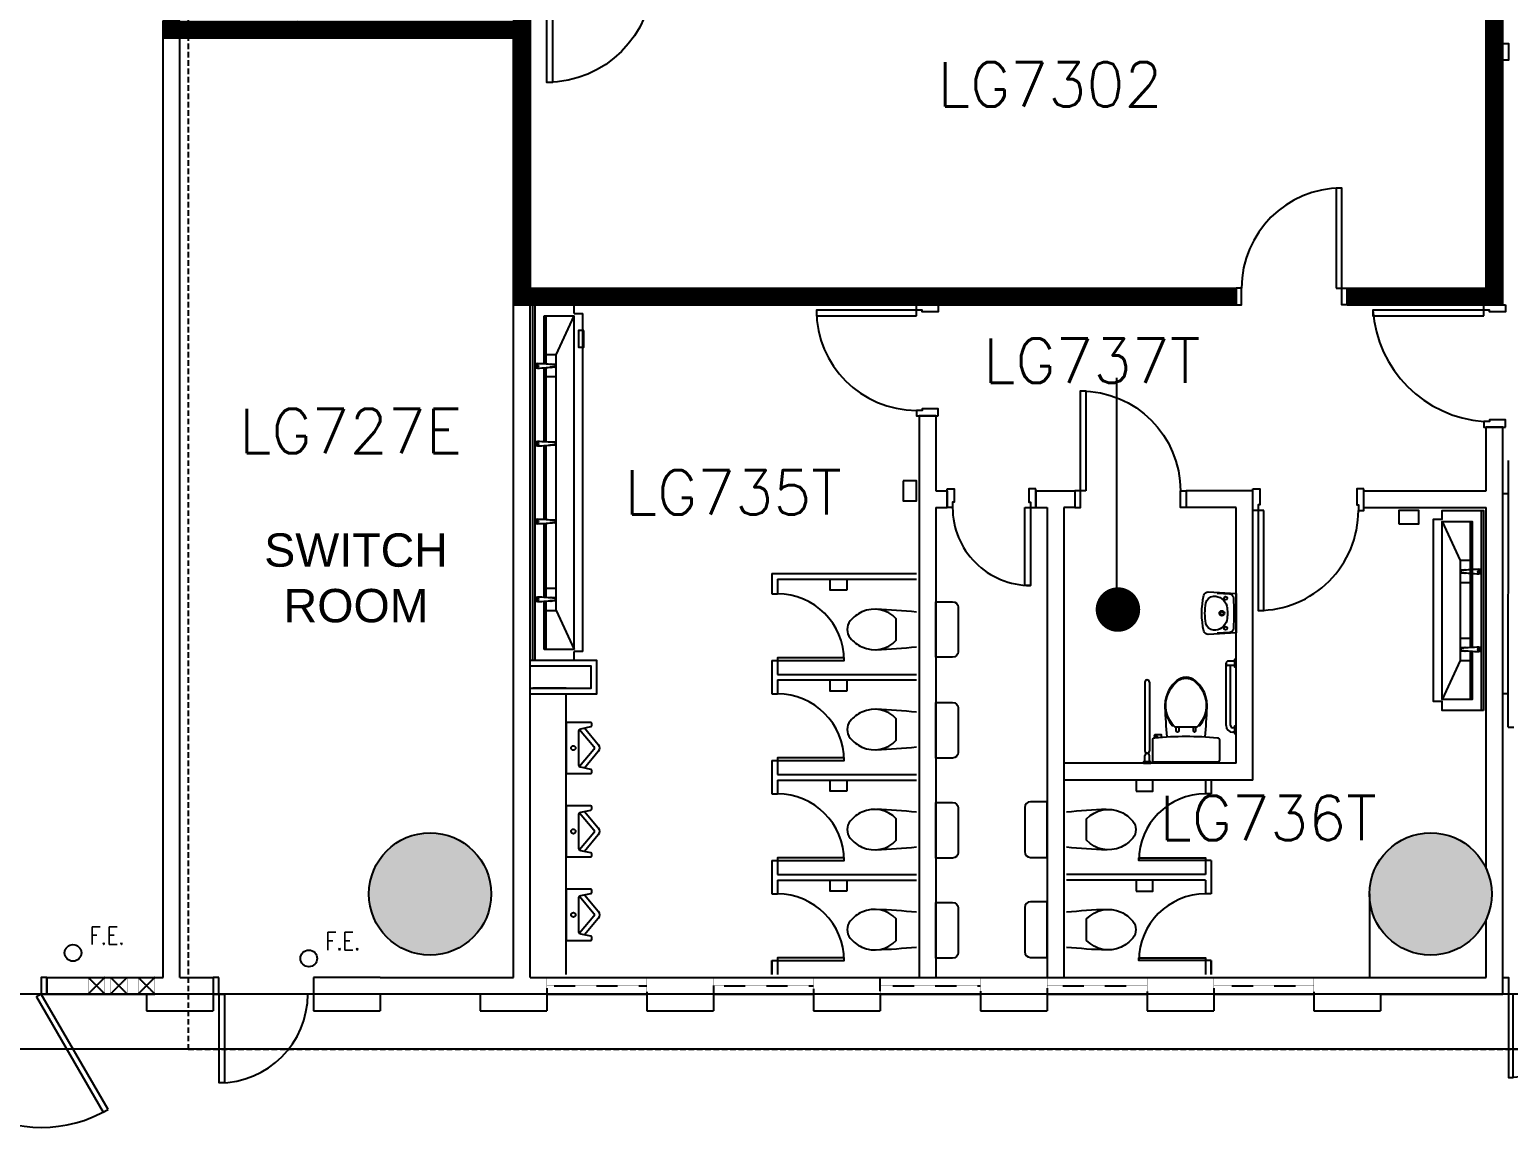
# Model space of a CAD drawing. Header units: millimetres. Extents: x -203861 to 22103, y -44552 to 100121.
# Drawn here: x -123603 to -110300, y 4700 to 14575 of the extents above; entities that cross this region are included whole.
import ezdxf

# ---------------------------------------------------------------- set-up
doc = ezdxf.new("R2010")
doc.units = ezdxf.units.MM
for name, pattern in [('s2097a$0$DASHED', [0.75, 0.5, -0.25]), ('s2097a$0$HIDDEN', [0.375, 0.25, -0.125]), ('s2097a$0$LG5plan$0$HIDDEN', [0.375, 0.25, -0.125])]:
    doc.linetypes.add(name, pattern=pattern)
for name, color, linetype in [('s2097a$0$Canteen', 6, 'Continuous'), ('s2097a$0$core2905$0$dr', 1, 'Continuous'), ('s2097a$0$dr', 1, 'Continuous'), ('s2097a$0$fitments', 1, 'Continuous'), ('s2097a$0$Hatch', 8, 'Continuous'), ('s2097a$0$LG5plan$0$buila', 14, 's2097a$0$LG5plan$0$HIDDEN'), ('s2097a$0$LP - Door', 1, 'Continuous'), ('s2097a$0$Partition', 1, 'Continuous'), ('s2097a$0$ROOM-NO', 4, 'Continuous'), ('s2097a$0$s2118a$0$20', 7, 'Continuous'), ('s2097a$0$Santiary', 1, 'Continuous'), ('s2097a$0$stair', 1, 'Continuous'), ('s2097a$0$Structure', 2, 'Continuous'), ('s2097a$0$Text-1', 1, 'Continuous'), ('s2097a$0$wal', 3, 'Continuous'), ('s2097a$0$walc', 1, 'Continuous')]:
    doc.layers.add(name, color=color, linetype=linetype)
doc.styles.add('s2097a$0$ROMANS', font='romans.shx', dxfattribs={"width": 0.8})
doc.styles.add('s2097a$0$STANDARD', font='SIMPLEX')
pattern_1 = [(45, (-1932086.314034665, -565739.1127431791), (-2.245064030267288, 2.245064030267288), [])]

# ---------------------------------------------------------------- blocks, each defined once
blk = doc.blocks.new('s2097a$0$SY-FE001')
blk.add_circle((0, 0), 0.75)
at = {"style": 's2097a$0$ROMANS', "width": 0.8}
blk.add_attdef('F.E.1', (1.5, 0.75), '', height=1.6, dxfattribs=at)
blk = doc.blocks.new('s2097a$0$core2905$0$d900')
at = {"layer": 's2097a$0$core2905$0$dr', "linetype": 'Continuous'}
for points in [[(-113716.8388767019, -86305.51010692862), (-113716.8388767019, -86355.51010692862), (-113866.8388767019, -86355.51010692862), (-113866.8388767019, -86305.51010692862)], [(-113866.8388767019, -86405.51010692862), (-113866.8388767019, -86355.51010692862), (-114766.8388767019, -86355.51010692862), (-114766.8388767019, -86405.51010692862)]]:
    blk.add_lwpolyline(points, close=True, dxfattribs=at)
blk.add_arc((-113866.8388767019, -86355.51010692862), 900, 180, 270, dxfattribs=at)
blk = doc.blocks.new('s2097a')
at = {"layer": 's2097a$0$Hatch'}
h = blk.add_hatch(dxfattribs=at)
h.set_pattern_fill('ANSI31', color=256, style=0)
h.set_pattern_definition(pattern_1)
h.paths.add_polyline_path([(-122249.8996804091, 16450.09988837734), (-122199.9000699739, 16450.09987591251), (-122199.9000701085, 16600.14151623459), (-122399.9001694918, 16600.14151623459), (-122399.8999939892, 14500.10117409504), (-119099.9011287871, 14500.10124564006), (-119099.9011287871, 16600.13871820548), (-121149.9009691267, 16600.13871820548), (-121149.9002779015, 16450.14208275043), (-119249.899166839, 16450.14095203867), (-119249.8990663826, 14650.10134373522), (-122249.9001155086, 14650.10206890174)])
h = blk.add_hatch(dxfattribs=at)
h.set_pattern_fill('ANSI31', color=256, style=0)
h.set_pattern_definition(pattern_1)
edge = h.paths.add_edge_path()
edge.add_line((-115199.9004060002, 16600.0887515327), (-115199.9004060005, 16450.08670476147))
edge.add_line((-115199.9004060005, 16450.08670476147), (-111149.9013475517, 16450.072243407))
edge.add_line((-111149.9013475517, 16450.072243407), (-111149.9014708144, 16329.24984527412))
edge.add_arc((-110999.8999999999, 15800.10000000019), 550, -24.619977328722484, 105.82677939002869, ccw=False)
edge.add_line((-110499.9000000002, 15570.97121525181), (-110499.9000000006, 12250.08568164646))
edge.add_line((-110499.9000000006, 12250.08568164646), (-111749.9002963612, 12250.08585454824))
edge.add_line((-111749.9002963612, 12250.08585454824), (-111749.900296361, 12100.08585454812))
edge.add_line((-111749.900296361, 12100.08585454812), (-110519.8832751254, 12100.08568564614))
edge.add_line((-110519.8832751254, 12100.08568564614), (-110519.8832751217, 12100.10679534914))
edge.add_line((-110519.8832751217, 12100.10679534914), (-110349.8861076897, 12100.10675375662))
edge.add_line((-110349.8861076897, 12100.10675375662), (-110349.8934833559, 14300.05677843895))
edge.add_line((-110349.8934833559, 14300.05677843895), (-110349.8948371997, 14300.05677843895))
edge.add_line((-110349.8948371997, 14300.05677843895), (-110349.8948371997, 14450.05677843895))
edge.add_line((-110349.8948371997, 14450.05677843895), (-110349.8939862538, 14450.05677844174))
edge.add_line((-110349.8939862538, 14450.05677844174), (-110349.901194517, 16600.07540434608))
edge.add_line((-110349.901194517, 16600.07540434608), (-115199.9004060002, 16600.0887515327))
h.paths.add_polyline_path([(-117949.9028691035, 15200.09984998903), (-117949.9028691035, 15050.10000000007), (-117699.9034503282, 15050.09999999995), (-117699.9013764688, 16450.09563152886), (-116199.9004060007, 16450.090275467), (-116199.9004060007, 16600.09150353037), (-117949.9028691033, 16600.09631953293), (-117949.9028691033, 16450.09661346777), (-117849.8863034861, 16450.09616708066), (-117849.88815514, 15200.10000000007)])
h = blk.add_hatch(dxfattribs=at)
h.set_pattern_fill('ANSI31', color=256, style=0)
h.set_pattern_definition(pattern_1)
h.paths.add_polyline_path([(-119099.9011287876, 14500.10124564006), (-119249.9000000002, 14500.10124238799), (-119249.8999048949, 12100.08678463623), (-115624.8854253269, 12100.08633130763), (-115624.8854253239, 12100.10714380872), (-115429.8854299323, 12100.10709609892), (-115429.8854299348, 12100.08630692177), (-112749.900296361, 12100.08597177451), (-112749.9002963614, 12250.08597177463), (-119099.9026002342, 12250.08679058063)])
at = {"layer": 's2097a$0$Hatch', "linetype": 'Continuous'}
blk.add_hatch(color=256, dxfattribs=at).paths.add_polyline_path([(-119449.8999999999, 6800.100000000071, 1), (-120549.8999999999, 6800.100000000071, 1)])
at = {"layer": 's2097a$0$Hatch'}
h = blk.add_hatch(color=256, dxfattribs=at)
edge = h.paths.add_edge_path()
edge.add_arc((-110999.8999999999, 6800.100000000071), 550, 0, 360)
at = {"color": 9}
blk.add_lwpolyline([(-115199.9004060005, 16600.13044320732), (-96749.28899682361, 16600.10125690242), (-96751.05683351496, 6400.087340825332), (-99599.89985217994, 6400.087855989674), (-99599.89985217994, 5900.087855989674), (-145299.9999989432, 5900.087790586847), (-145299.9999995227, 6305.102713528067), (-146300.000619824, 6305.102713528067), (-146300.000619824, 10745.09999958517), (-144944.8413508977, 10745.09999958517), (-144944.8413509037, 10945.09999968598), (-143449.891980953, 10945.10000000007), (-143449.891980953, 14950.10000000007), (-129124.9000000002, 14950.10000000007), (-128949.8713017367, 18800.09994172698), (-123799.899987475, 18800.09977012754), (-123799.899987475, 15950.09999999995), (-122399.9001694918, 15950.09999999995), (-122399.9001694918, 16600.14183260696), (-116199.9004060005, 16600.13202506837)], dxfattribs=at)
at = {"layer": 's2097a$0$Canteen', "color": 1}
blk.add_line((-113823.4610488359, 9329.77090422155), (-113823.4610488359, 11443.96373505423), dxfattribs=at)
at = {"layer": 's2097a$0$Canteen', "color": 1, "const_width": 200}
blk.add_lwpolyline([(-113912.2539487165, 9358.200470007934, 1), (-113712.2539487165, 9358.200470007934, 1)], format="xyb", close=True, dxfattribs=at)
at = {"layer": 's2097a$0$core2905$0$dr', "linetype": 'Continuous'}
for p, q in [((-121899.8999999999, 5900.101260023286), (-121899.8999999999, 5100.101260023286)), ((-121899.8999999999, 5900.101260023286), (-121849.8999999999, 5900.101260023286)), ((-121849.8999999999, 5900.101260023286), (-121849.8999999999, 5100.101260023286)), ((-121849.8999999999, 5100.101260023286), (-121899.8999999999, 5100.101260023286))]:
    blk.add_line(p, q, dxfattribs=at)
for points in [[(-113200.0280951725, 10275.0977674372), (-113250.0280951725, 10275.09775454258), (-113250.0281338561, 10425.09775454258), (-113200.0281338561, 10425.0977674372)], [(-123447.5907077282, 6050.100697143098), (-123497.5907077282, 6050.100697143098), (-123497.5907077282, 5900.100697143098), (-123447.5907077282, 5900.100697143098)], [(-121899.8999999999, 6050.101260023286), (-121949.8999999999, 6050.101260023286), (-121949.8999999999, 5900.101260023286), (-121899.8999999999, 5900.101260023286)], [(-110349.9001554309, 6050.115985225282), (-110299.9001554309, 6050.115985225282), (-110299.9001554309, 5900.115985225282), (-110349.9001554309, 5900.115985225282)], [(-122895.9121787883, 4861.838224206564), (-123497.590707866, 5900.09780044316), (-123540.8515235428, 5875.027861731571), (-122939.1729944651, 4836.768285494974)], [(-110258.2334887809, 5900.115985225282), (-110299.9001554309, 5900.115985225282), (-110299.9001554309, 5150.115985525168), (-110258.2334887809, 5150.115985525168)]]:
    blk.add_lwpolyline(points, close=True, dxfattribs=at)
for centre, radius, start, end in [((-123497.590707866, 5900.09780044316), 1200.000000000001, 179.9991311852633, 300.0925853919547), ((-121899.8999999999, 5900.101260023286), 800, 270, 0), ((-110299.9001554309, 5900.115985225282), 749.9999997, 270, 0)]:
    blk.add_arc(centre, radius, start, end, dxfattribs=at)
at = {"layer": 's2097a$0$dr', "linetype": 'Continuous'}
for points in [[(-110349.8948371997, 14450.05677843895), (-110299.8948371997, 14450.05677843895), (-110299.8948371997, 14300.05677843895), (-110349.8948371997, 14300.05677843895)], [(-115624.885449274, 12000.10713708911), (-115624.8854363796, 12050.10713708911), (-116524.8854363796, 12050.10736918925), (-116524.885449274, 12000.10736918925)], [(-110519.8832990721, 12000.10678862941), (-110519.8832861777, 12050.10678862941), (-111519.8832861777, 12050.10702072955), (-111519.8832990721, 12000.10702072955)], [(-114649.9004750492, 10275.11221394476), (-114599.9004750492, 10275.11222683916), (-114599.900294527, 9575.112226839155), (-114649.900294527, 9575.112213944762)], [(-112499.929062071, 10250.11205285227), (-112549.929062071, 10250.11206574666), (-112549.9292941711, 9350.112065746776), (-112499.9292941711, 9350.112052852266)]]:
    blk.add_lwpolyline(points, close=True, dxfattribs=at)
at = {"layer": 's2097a$0$dr'}
for points in [[(-115429.8854299323, 12100.10709609892), (-115429.8854299323, 12035.10709609892), (-115574.8854345412, 12035.10710488828), (-115574.8854345412, 12035.10710488828), (-115574.8854345412, 12035.10710488828), (-115574.8854345412, 12050.10710488828), (-115624.8854345412, 12050.10710488828), (-115624.8854253234, 12100.10714380883)], [(-110324.8832797303, 12100.10674763923), (-110324.8832797303, 12035.10674763923), (-110469.8832843392, 12035.10675642858), (-110469.8832843392, 12035.10675642858), (-110469.8832843392, 12035.10675642858), (-110469.8832843392, 12050.10675642858), (-110519.8832843392, 12050.10675642858), (-110519.8832751215, 12100.10679534914)], [(-115429.8854371365, 11100.10719151863), (-115429.8854371365, 11165.10719151863), (-115574.8854417454, 11165.10718272927), (-115574.8854417454, 11165.10718272927), (-115574.8854417454, 11165.10718272927), (-115574.8854417454, 11150.10718272927), (-115624.8854417454, 11150.10718272927), (-115624.8854325276, 11100.10714380872)], [(-110324.8832869346, 11000.10684305881), (-110324.8832869346, 11065.10684305881), (-110469.8832915435, 11065.10683426957), (-110469.8832915435, 11065.10683426957), (-110469.8832915435, 11065.10683426957), (-110469.8832915435, 11050.10683426957), (-110519.8832915435, 11050.10683426957), (-110519.8832823257, 11000.10679534902)], [(-115349.9004683297, 10445.11196821169), (-115284.9004683297, 10445.11196821169), (-115284.9005248288, 10325.11222729678), (-115284.9005248288, 10325.11222729678), (-115284.9005248288, 10325.11222729678), (-115299.9005248288, 10325.11222729678), (-115299.9005248288, 10275.11222729678), (-115349.9005637495, 10275.11223651455)], [(-114549.9004361287, 10445.11196775406), (-114614.9004361287, 10445.11196775406), (-114614.9004750492, 10325.11222683916), (-114614.9004750492, 10325.11222683916), (-114614.9004750492, 10325.11222683916), (-114599.9004750492, 10325.11222683916), (-114599.9004750492, 10275.11222683916), (-114549.9004361287, 10275.11223605692)], [(-112599.9290210807, 10445.11207219397), (-112534.9290210807, 10445.11207219397), (-112534.9290298701, 10300.11206758509), (-112534.9290298701, 10300.11206758509), (-112534.9290298701, 10300.11206758509), (-112549.9290298701, 10300.11206758509), (-112549.9290298701, 10250.11206758509), (-112599.9290687908, 10250.11207680286)], [(-111599.9291165003, 10445.11206498973), (-111664.9291165003, 10445.11206498973), (-111664.9291077112, 10300.11206038084), (-111664.9291077112, 10300.11206038084), (-111664.9291077112, 10300.11206038084), (-111649.9291077112, 10300.11206038084), (-111649.9291077112, 10250.11206038084), (-111599.9290687905, 10250.11206959861)]]:
    blk.add_lwpolyline(points, close=True, dxfattribs=at)
at = {"layer": 's2097a$0$dr', "color": 8}
for points in [[(-116874.8998726413, 8900.107743586275), (-116274.8998933402, 8900.107743589651), (-116274.8998933404, 8925.107743589651), (-116874.8998726416, 8925.107743586275)], [(-116874.8998679468, 8000.107743502922), (-116274.8998886454, 8000.107743506182), (-116274.8998886456, 8025.107743506182), (-116874.8998679468, 8025.107743502806)], [(-116874.9001174802, 7100.107743520384), (-116274.9001381791, 7100.10774352376), (-116274.9001381793, 7125.10774352376), (-116874.9001174804, 7125.107743520384)], [(-116874.9002948282, 6200.10774345135), (-116274.9003155271, 6200.10774345461), (-116274.9003155271, 6225.10774345461), (-116874.9002948282, 6225.10774345135)]]:
    blk.add_lwpolyline(points, close=True, dxfattribs=at)
at = {"layer": 's2097a$0$dr', "linetype": 'Continuous'}
for centre, radius, start, end in [((-115624.8854363796, 12050.10713708911), 899.9999999999999, 179.9999852257139, 269.9999852190438), ((-110442.4664412933, 12127.52359757279), 1080.194604696226, 184.1098605328108, 265.8901128717733), ((-114599.9004750494, 10275.1122326626), 699.9999999999999, 180.0000147742861, 270.0000147809562), ((-112549.929062071, 10250.11206574666), 899.9999999999999, 269.9999852190438, 359.9999852257139)]:
    blk.add_arc(centre, radius, start, end, dxfattribs=at)
at = {"layer": 's2097a$0$dr', "color": 8}
for centre in [(-116874.8998726413, 8900.107743586392), (-116874.8998679468, 8000.107743503038), (-116874.9001174802, 7100.107743520501), (-116874.9002948282, 6200.107743451466)]:
    blk.add_arc(centre, 600.0000000003504, 0.001299170015341504, 90.00129915000501, dxfattribs=at)
at = {"layer": 's2097a$0$fitments', "color": 8}
for points in [[(-116249.9000543638, 9531.35774018788), (-116399.9000543638, 9531.357740186948), (-116399.9000543642, 9631.357740186948), (-116249.9000543642, 9631.357740187763)], [(-116249.9000496366, 8625.107816645737), (-116399.9000496366, 8625.107816644806), (-116399.9000496371, 8725.107816644806), (-116249.9000496371, 8725.107816645621)], [(-116249.9000449418, 7725.107816562268), (-116399.9000449418, 7725.107816561453), (-116399.9000449425, 7825.107816561453), (-116249.9000449425, 7825.107816562268)], [(-116249.9002944755, 6825.107816579846), (-116399.9002944755, 6825.107816578915), (-116399.900294476, 6925.107816578915), (-116249.900294476, 6925.10781657973)]]:
    blk.add_lwpolyline(points, close=True, dxfattribs=at)
for points in [[(-116115.2983967522, 9021.627301445325, 0.3254536082108833), (-115806.0378249136, 9082.857136704006), (-115806.04219259, 9275.392374237395, 0.3254536082108832), (-116115.305542117, 9336.60817823487, 0.1119502741924208), (-116220.3761307814, 9255.592806858687, 0.3599401333538326), (-116220.372660988, 9102.637905669842, 0.1119502741924207)], [(-115299.9279718492, 8929.117454014231), (-115449.9279718492, 8929.117454014231), (-115449.9279718492, 9429.117454014231), (-115299.9279718492, 9429.117454014231, -0.414213562373095), (-115249.9279718492, 9379.117454014231), (-115249.9279718492, 8979.117454014231, -0.414213562373095)], [(-115299.9554793327, 8022.867530471973), (-115449.9554793327, 8022.867530471973), (-115449.9554793327, 8522.867530471973), (-115299.9554793327, 8522.867530471973, -0.414213562373095), (-115249.9554793327, 8472.867530471973), (-115249.9554793327, 8072.867530471973, -0.414213562373095)], [(-116115.2983967522, 8121.627301445325, 0.3254536082108833), (-115806.0378249136, 8182.857136704006), (-115806.04219259, 8375.392374237395, 0.3254536082108832), (-116115.305542117, 8436.60817823487, 0.1119502741924208), (-116220.3761307814, 8355.592806858687, 0.3599401333538326), (-116220.372660988, 8202.637905669842, 0.1119502741924207)], [(-115299.941663292, 7122.867514235761), (-115449.941663292, 7122.867514235761), (-115449.941663292, 7622.867514235761), (-115299.941663292, 7622.867514235761, -0.414213562373095), (-115249.941663292, 7572.867514235761), (-115249.941663292, 7172.867514235761, -0.414213562373095)], [(-114599.8999343296, 7129.117840134983), (-114449.8999343296, 7129.117840134983), (-114449.8999343296, 7629.117840134983), (-114599.8999343296, 7629.117840134983, 0.414213562373095), (-114649.8999343296, 7579.117840134983), (-114649.8999343296, 7179.117840134983, 0.414213562373095)], [(-116115.2983967522, 7221.627301445325, 0.3254536082108833), (-115806.0378249136, 7282.857136704006), (-115806.04219259, 7475.392374237395, 0.3254536082108832), (-116115.305542117, 7536.60817823487, 0.1119502741924208), (-116220.3761307814, 7455.592806858687, 0.3599401333538326), (-116220.372660988, 7302.637905669842, 0.1119502741924207)], [(-116115.2983967522, 6321.627301445325, 0.3254536082108833), (-115806.0378249136, 6382.857136704006), (-115806.04219259, 6575.392374237395, 0.3254536082108832), (-116115.305542117, 6636.60817823487, 0.1119502741924208), (-116220.3761307814, 6555.592806858687, 0.3599401333538326), (-116220.372660988, 6402.637905669842, 0.1119502741924207)], [(-115299.9274439984, 6222.867514235761), (-115449.9274439984, 6222.867514235761), (-115449.9274439984, 6722.867514235761), (-115299.9274439984, 6722.867514235761, -0.414213562373095), (-115249.9274439984, 6672.867514235761), (-115249.9274439984, 6272.867514235761, -0.414213562373095)], [(-114599.8857048643, 6229.117840135099), (-114449.8857048643, 6229.117840135099), (-114449.8857048643, 6729.117840135099), (-114599.8857048643, 6729.117840135099, 0.414213562373095), (-114649.8857048643, 6679.117840135099), (-114649.8857048643, 6279.117840135099, 0.414213562373095)]]:
    blk.add_lwpolyline(points, format="xyb", close=True, dxfattribs=at)
for centre, start, end in [((-116313.3626367776, 2174.804649459293), 84.5082776947754, 87.38310609160006), ((-116313.6804233017, 16183.42183696989), 272.6194934279058, 275.4943218170152), ((-116313.3626367776, 1274.804649459293), 84.5082776947754, 87.38310609160006), ((-116313.6804233017, 15283.42183696989), 272.6194934279058, 275.4943218170152), ((-116313.3626367776, 374.8046494592927), 84.5082776947754, 87.38310609160006), ((-116313.6804233017, 14383.42183696989), 272.6194934279058, 275.4943218170152), ((-116313.3626367776, -525.1953505407073), 84.5082776947754, 87.38310609160006), ((-116313.6804233017, 13483.42183696989), 272.6194934279058, 275.4943218170152)]:
    blk.add_arc(centre, 7193.528568453425, start, end, dxfattribs=at)
at = {"layer": 's2097a$0$LG5plan$0$buila', "color": 8, "ltscale": 200}
blk.add_lwpolyline([(-102899.8999999999, 36050.10000000007), (-132749.8999999999, 36050.10000000007), (-132749.8999999999, 14900.10000000007), (-122174.8999999999, 14900.10000000007), (-122174.8999960539, 5405.10278093347), (-99044.38850388677, 5405.10278093347)], dxfattribs=at)
at = {"layer": 's2097a$0$LP - Door'}
for points in [[(-118949.9008691034, 15050.10000000007), (-118899.9009691035, 15050.10000000007), (-118899.9009691035, 14100.10189999987), (-118949.9008691034, 14100.10189999987)], [(-111849.9002963612, 12250.08585454812), (-111799.9002963612, 12250.08585454812), (-111799.9002963612, 13150.08585454812), (-111849.9002963612, 13150.08585454812)], [(-112749.9002963612, 12100.08585454812), (-112699.9002963612, 12100.08585454812), (-112699.9002963612, 12250.08585454812), (-112749.9002963612, 12250.08585454812)], [(-111749.9002963612, 12100.08585454812), (-111799.9002963612, 12100.08585454812), (-111799.9002963612, 12250.08585454812), (-111749.9002963612, 12250.08585454812)]]:
    blk.add_lwpolyline(points, close=True, dxfattribs=at)
blk.add_arc((-111799.9002963612, 12250.08585454812), 900, 90, 180, dxfattribs=at)
at = {"layer": 's2097a$0$LP - Door', "extrusion": (0, 0, -1)}
blk.add_ellipse((-118949.9008691034, 15050.10000000007), major_axis=(-671.7515128351948, -671.7515128351945), ratio=0.999999999999849, start_param=3.926990816987317, end_param=5.497787143782062, dxfattribs=at)
at = {"layer": 's2097a$0$Partition', "color": 8}
for p, q in [((-116924.9415774662, 9681.357740851563), (-116924.941698307, 9500.107740849584)), ((-116924.9141814788, 9681.3577408497), (-115624.9140337377, 9681.35765356999)), ((-116874.9415812427, 9625.107817651682), (-116874.941698307, 9500.107741110354)), ((-116874.9141812178, 9631.35774111047), (-115624.9140365925, 9631.35765356999)), ((-116874.9140098686, 9631.35774111047), (-116874.9140091841, 9500.10774111047)), ((-116924.941698307, 9500.107740849584), (-116874.941698307, 9500.107741110354)), ((-116924.9140091841, 9500.1077408497), (-116874.9140091841, 9500.10774111047)), ((-116924.9281363408, 8900.10774100232), (-116924.9416936124, 8600.107740766114)), ((-116924.9281363408, 8900.10774100232), (-116874.9281363408, 8900.107741263208)), ((-116874.9281363408, 8900.107741263208), (-116874.9279689288, 8775.107817568329)), ((-116874.9415765482, 8725.107817568212), (-116874.9416936124, 8600.107741027)), ((-116874.9415765482, 8725.107817568329), (-115624.941544076, 8725.107730027848)), ((-116874.9279689288, 8775.107817568329), (-115624.941544337, 8775.107730027848)), ((-116924.9416936122, 8600.107740766114), (-116874.9416936122, 8600.107741027)), ((-116924.9281316463, 8000.107740918967), (-116924.9279642343, 7875.107817241667)), ((-116924.928131646, 8000.107740918967), (-116874.928131646, 8000.107741179738)), ((-116874.9281316463, 8000.107741179738), (-116874.9279642343, 7875.107817484859)), ((-116924.9279642343, 7875.107817241667), (-116924.912992856, 7700.107740783809)), ((-116874.9288124589, 7875.107816980781), (-115624.9277276441, 7875.10771379152)), ((-116874.9283773981, 7825.107816980781), (-115624.9277280353, 7825.10771379152)), ((-116874.9283773981, 7825.107816980781), (-116874.912992856, 7700.107740523039)), ((-116924.912992856, 7700.107740783809), (-116874.912992856, 7700.107740523039)), ((-116924.8999324208, 7100.10774093643), (-116924.8999333338, 6925.107817241667)), ((-116924.8999324208, 7100.10774093643), (-116874.8999324208, 7100.107740675659)), ((-116874.8999324208, 7100.107740675659), (-116874.899933073, 6975.107816980781)), ((-116924.9135412139, 6925.107817241667), (-116924.913541866, 6800.107740699292)), ((-116874.9135412139, 6925.107816980897), (-116874.913541866, 6800.107740438521)), ((-116874.9135412139, 6925.107816980897), (-115624.9135087419, 6925.107713791636)), ((-116874.899933073, 6975.107816980781), (-115624.9135084809, 6975.107713791636)), ((-116924.9135418658, 6800.107740699292), (-116874.9135418658, 6800.107740438521)), ((-116924.9001097689, 6200.107740867395), (-116874.9001097689, 6200.107741128166)), ((-116924.9001097689, 6200.107740867395), (-116924.8999377675, 6075.107816636657)), ((-116924.8997664184, 6075.107736089012), (-116924.8999384195, 6200.107740867395)), ((-116924.8993034221, 6200.107740867395), (-116924.8999377675, 6075.107817175776)), ((-116924.8993034221, 6200.107740867395), (-116874.8993034221, 6200.107740606625)), ((-116874.9001097689, 6200.107741128166), (-116874.8999377675, 6075.107816897427)), ((-116874.8993034221, 6200.107740606625), (-116874.8999377675, 6075.107816897427))]:
    blk.add_line(p, q, dxfattribs=at)
at = {"layer": 's2097a$0$s2118a$0$20', "color": 8, "linetype": 's2097a$0$HIDDEN', "ltscale": 5}
blk.add_line((-99047.52221123037, 5405.102783555958), (-141106.4748533992, 5405.102783555958), dxfattribs=at)
at = {"layer": 's2097a$0$Santiary', "color": 8}
for p, q in [((-119074.9000615915, 10448.71652730878), (-119074.9000615915, 12100.10109668397)), ((-119054.9000615915, 10150.10109668397), (-119054.9000615915, 12100.10109668397)), ((-118974.9000615915, 12000.10109668397), (-118704.9000615915, 12000.10109668397)), ((-118974.9000615915, 11567.13345080216), (-118974.9000615915, 12000.10109668397)), ((-118954.9000615915, 11565.75819860362), (-118954.9000615915, 12000.10109668386)), ((-118865.4066360672, 11650.10109668397), (-118704.9000615915, 12000.10109668397)), ((-118704.9000615915, 12020.10109668397), (-118704.9000615915, 12100.10109668397)), ((-118704.9000615915, 12020.10109668397), (-118624.9000615915, 12020.10109668397)), ((-118704.9000615915, 9000.101096683975), (-118704.9000615915, 12000.10109668397)), ((-118624.9000615915, 10448.71652730878), (-118624.9000615915, 12020.10109668397)), ((-118865.4066360672, 11650.10109668397), (-118954.9000615915, 11650.10109668397)), ((-118865.4066360672, 11450.10109668397), (-118865.4066360672, 11650.10109668397)), ((-118974.9000615915, 10867.13345080216), (-118974.9000615915, 11533.06874256579)), ((-118954.9000615915, 10865.75819860362), (-118954.9000615915, 11534.44399476433)), ((-118865.4066360672, 11450.10109668397), (-118954.9000615915, 11450.10109668397)), ((-118879.0291735772, 11563.08618224585), (-118922.1305798143, 11563.08618224585)), ((-118879.0291735772, 11537.1160111221), (-118922.1305798143, 11537.1160111221)), ((-118865.4066360672, 9550.101096683975), (-118865.4066360672, 11450.10109668397)), ((-118974.9000615915, 10167.13345080216), (-118974.9000615915, 10833.06874256579)), ((-118954.9000615915, 10165.7581986035), (-118954.9000615915, 10834.44399476433)), ((-118879.0291735772, 10863.08618224585), (-118922.1305798143, 10863.08618224585)), ((-118879.0291735772, 10837.1160111221), (-118922.1305798143, 10837.1160111221)), ((-119074.9000615915, 8900.101096683975), (-119074.9000615915, 10448.71652730878)), ((-119054.9000615915, 8900.101096683975), (-119054.9000615915, 10448.71652730878)), ((-118974.9000615915, 10167.13345080216), (-118974.9000615915, 10448.71652730878)), ((-118954.9000615915, 10165.75819860362), (-118954.9000615915, 10448.71652730878)), ((-118624.9000615915, 8980.101096683975), (-118624.9000615915, 10448.71652730878)), ((-118974.9000615915, 9467.133450802161), (-118974.9000615915, 10133.06874256579)), ((-118954.9000615915, 9465.758198603617), (-118954.9000615915, 10134.44399476433)), ((-118879.0291735772, 10163.08618224585), (-118922.1305798143, 10163.08618224585)), ((-118879.0291735772, 10137.1160111221), (-118922.1305798143, 10137.1160111221)), ((-118954.9000615915, 9550.101096683975), (-118865.4066360672, 9550.101096683975)), ((-118879.0291735772, 9463.086182245846), (-118922.1305798143, 9463.086182245846)), ((-118865.4066360672, 9350.101096683975), (-118865.4066360672, 9550.101096683975)), ((-118974.9000615915, 9000.101096683975), (-118974.9000615915, 9433.068742565789)), ((-118954.9000615915, 9000.101096683975), (-118954.9000615915, 9434.443994764333)), ((-118954.9000615915, 9350.101096683975), (-118865.4066360672, 9350.101096683975)), ((-118879.0291735772, 9437.116011122103), (-118922.1305798143, 9437.116011122103)), ((-118865.4066360672, 9350.101096683975), (-118704.9000615915, 9000.101096683975)), ((-118704.9000615915, 9000.101096683975), (-118974.9000615915, 9000.101096683975)), ((-118704.9000615915, 8900.101096683975), (-118704.9000615915, 8980.101096683975)), ((-118624.9000615915, 8980.101096683975), (-118704.9000615915, 8980.101096683975)), ((-112839.9285440173, 8315.112072046708), (-112839.9285440187, 8875.112072046708)), ((-112749.9285440187, 8895.11207204694), (-112819.9285440187, 8895.112072046824)), ((-112749.9285440187, 8855.11207204694), (-112819.9285440187, 8855.112072046824)), ((-112799.9285440173, 8315.112072046824), (-112799.9285440187, 8855.112072046824)), ((-118774.9000700484, 8650.106894261531), (-119074.9000700484, 8650.106886179048)), ((-113569.9285440182, 8705.112072044845), (-113569.9285440166, 8085.112072044845)), ((-113529.9285440182, 8705.112072044962), (-113529.9285440166, 8085.112072044962)), ((-118774.9000006735, 6075.107732477576), (-118774.9000687013, 8600.10110571012)), ((-112749.9285440173, 8295.11207204694), (-112779.9285440173, 8295.11207204694)), ((-112749.928544017, 8255.11207204694), (-112779.928544017, 8255.11207204694)), ((-113569.9285440163, 7975.112072044845), (-113569.9285440166, 8045.112072044845)), ((-113529.9285440163, 7975.112072044962), (-113529.9285440166, 8045.112072044962)), ((-113024.8999523269, 7825.10459535753), (-113024.8868881101, 7700.104518899789)), ((-112974.8965148116, 7825.104586046284), (-112974.8868881101, 7700.104519160559)), ((-112974.8868881101, 7700.104519160559), (-113024.8868881101, 7700.104518899789)), ((-113024.899948545, 7100.104519052293), (-113024.8999478931, 6975.10459535753)), ((-112974.8999485453, 7100.104519313179), (-113024.8999485453, 7100.104519052293)), ((-112974.899948545, 7100.104519313179), (-112974.8999476324, 6925.104595618301)), ((-113024.8999478931, 6975.10459535753), (-114274.8724356841, 6975.104586229056)), ((-113024.8863397523, 6925.104595357647), (-114274.8724354233, 6925.104586229056)), ((-113024.8863397523, 6925.104595357647), (-113024.8863391001, 6800.104518815271)), ((-112974.8863397523, 6925.104595618417), (-112974.8863391001, 6800.104519076041)), ((-112974.8863391001, 6800.104519076041), (-113024.8863391001, 6800.104518815271)), ((-113024.9005775438, 6200.104518983258), (-113024.8999431986, 6075.104595274061)), ((-112974.900577544, 6200.104519244145), (-113024.900577544, 6200.104518983258)), ((-113024.8997711972, 6200.104519504916), (-113024.8999431986, 6075.104595274061)), ((-112974.8997711972, 6200.104519244145), (-113024.8997711972, 6200.104519504916)), ((-112974.9005775438, 6200.104519244145), (-112974.8999431986, 6075.104595552526)), ((-112974.9001145477, 6075.104514465762), (-112974.8999425464, 6200.104519244145)), ((-112974.8997711972, 6200.104519244145), (-112974.8999431986, 6075.10459501329))]:
    blk.add_line(p, q, dxfattribs=at)
at = {"layer": 's2097a$0$Santiary', "color": 8, "linetype": 'Continuous'}
blk.add_lwpolyline([(-118615.9352754583, 11867.63282326828), (-118665.9352754583, 11867.63282326828), (-118665.9352754583, 11717.63282326828), (-118615.9352754583, 11717.63282326828)], close=True, dxfattribs=at)
at = {"layer": 's2097a$0$Santiary', "color": 8}
for points in [[(-115744.8998902487, 10515.10713709318), (-115744.8998902496, 10335.10713709318), (-115624.8998902496, 10335.10713709248), (-115624.8998902487, 10515.10713709248)], [(-111286.5611900252, 10130.11164989716), (-111106.5611900252, 10130.11164989611), (-111106.5611900247, 10250.11164989611), (-111286.5611900247, 10250.11164989716)], [(-112749.9285440187, 8908.244949833352), (-112764.6438307208, 8908.244949833352), (-112764.6438307206, 8841.97919426053), (-112749.9285440187, 8841.97919426053)], [(-112749.9285440173, 8308.244949833352), (-112764.6438307192, 8308.244949833352), (-112764.643830719, 8241.97919426053), (-112749.928544017, 8241.97919426053)], [(-113516.7956662299, 7975.112072045078), (-113516.7956662299, 7989.827358746996), (-113583.0614218027, 7989.827358746879), (-113583.0614218027, 7975.112072044845)], [(-113649.9001937367, 7725.104592079857), (-113499.9001937369, 7725.104592079042), (-113499.9001937362, 7825.104592079042), (-113649.9001937362, 7825.104592079857)], [(-113024.9001211983, 7100.104519037974), (-113624.9001004996, 7100.10451904135), (-113624.9001004994, 7125.10451904135), (-113024.9001211983, 7125.104519037974)], [(-113649.8999442032, 6825.104592097436), (-113499.8999442032, 6825.104592096621), (-113499.8999442028, 6925.104592096621), (-113649.8999442028, 6925.104592097319)], [(-113024.8999438505, 6200.104518968939), (-113624.8999231516, 6200.104518972199), (-113624.8999231516, 6225.104518972199), (-113024.8999438505, 6225.104518968939)]]:
    blk.add_lwpolyline(points, close=True, dxfattribs=at)
for points in [[(-110524.8007602717, 8450.111448241725), (-110894.8007602717, 8450.111448241725), (-110894.8007602717, 8530.111448241725), (-110974.8007602717, 8530.111448241842), (-110974.8007602717, 10170.11145647811), (-110894.8007602717, 10170.11145647811), (-110894.8007602717, 10250.11145647811), (-110524.8007602717, 10250.11145647811), (-110524.8007602715, 8450.111448241725)], [(-110544.8007602717, 10250.11145647811), (-110544.8007602717, 8450.111448241725)], [(-110894.8007602717, 10150.11145647811), (-110624.8007602717, 10150.11145647811), (-110624.8007602717, 9717.143802359911), (-110624.8007602717, 9683.079094123656), (-110624.8007602717, 9017.143802359911)], [(-110624.8007602717, 8983.079094123656), (-110624.8007602717, 8550.111448241725), (-110894.8007602717, 8550.111448241725), (-110894.8007602717, 10150.11145647811), (-110734.2941857961, 9800.11145647811), (-110734.2941857961, 9600.11145647811), (-110734.2941857961, 9100.111448241725), (-110734.2941857961, 8900.111448241725), (-110894.8007602717, 8550.111448241725)], [(-110644.8007602717, 10150.11145647811), (-110644.8007602717, 9715.768550161367), (-110644.8007602717, 9684.454346322083), (-110644.8007602717, 9015.768550161367)], [(-110644.8007602717, 9800.11145647811), (-110734.2941857961, 9800.11145647811)], [(-110644.8007602717, 9600.11145647811), (-110734.2941857961, 9600.11145647811)], [(-110734.2941857961, 9100.111448241725), (-110644.8007602717, 9100.111448241725)], [(-110644.8007602717, 8984.454346322083), (-110644.8007602717, 8550.111448241725)], [(-110734.2941857961, 8900.111448241725), (-110644.8007602717, 8900.111448241725)]]:
    blk.add_lwpolyline(points, dxfattribs=at)
for points in [[(-110677.570242049, 9713.096542039864), (-110720.6716482851, 9713.096542039864, 1.049091085775922), (-110720.6716482861, 9687.126370916238), (-110677.570242049, 9687.126370916238)], [(-110564.8007603889, 9720.111456473918, 0.01892404623108088), (-110721.989098229, 9708.641167495727, 0.8574035218914876), (-110721.9890985484, 9691.581745495881, 0.01892404623108088), (-110564.8007603889, 9680.111456482067)], [(-110679.9130300561, 9712.88555169115, 0.3286615790839676), (-110698.8956040198, 9713.096542040563)], [(-110565.5740120455, 9680.126410025965, 1.03943975429485), (-110565.5740120455, 9720.096502930253)], [(-110698.8956040198, 9687.126370915656, 0.3286615790839675), (-110679.9130300561, 9687.337361265068)], [(-112918.4201503603, 9505.735880681525), (-112808.9353729135, 9498.934812597443, -0.3806804471471378), (-112773.5363777846, 9463.801268450079, -0.03084915172736338), (-112773.5363777846, 9186.422875643802, -0.3806804471471378), (-112808.9353729135, 9151.289331496439), (-112918.4201503603, 9144.488263412357)], [(-110677.570242049, 9013.096533803597), (-110720.6716482851, 9013.09653380348, 1.049091085775922), (-110720.6716482861, 8987.126362679854), (-110677.570242049, 8987.126362679854)], [(-110564.8007603889, 9020.11144823765, 0.01892404623108088), (-110721.989098229, 9008.641159259343, 0.8574035218914876), (-110721.9890985484, 8991.58173725973, 0.01892404623108088), (-110564.8007603889, 8980.111448245916)], [(-110679.9130300561, 9012.885543454766, 0.3286615790839676), (-110698.8956040198, 9013.096533804179)], [(-110698.8956040198, 8987.126362679272, 0.3286615790839675), (-110679.9130300561, 8987.337353028684)], [(-110565.5740120455, 8980.126401789581, 1.03943975429485), (-110565.5740120455, 9020.09649469387)], [(-113087.1166908599, 8315.923855251262), (-113076.2883128158, 8315.923855251262, 0.2941713877351498), (-113035.0751406874, 8611.900766019338, 0.1119502741924207), (-113118.2794631557, 8719.815315158667, 0.3599401333538326), (-113281.577624877, 8719.815315158667, 0.1119502741924206), (-113364.7819473453, 8611.900766019338, 0.2941713877351496), (-113323.5687752168, 8315.923855251262), (-113312.7403971728, 8315.923855251262)], [(-118644.9803996955, 7939.070301230509, -0.3552447989038091), (-118660.900480364, 7958.649735907187), (-118660.9004787868, 8266.561013687962, -0.3552447989038091), (-118644.9803979176, 8286.140448201659), (-118553.8700145397, 8305.136679621275, 0.3555294418702261), (-118545.9000766811, 8314.928454062065), (-118545.9000765905, 8332.607312524437, 0.414213562373095), (-118555.9000765393, 8342.60731257566), (-118774.9000765393, 8342.607313697437), (-118774.9000788955, 7882.607313697437), (-118555.9000788955, 7882.607312575659, 0.4142135623730948), (-118545.9000788443, 7892.607312524437), (-118545.9000787537, 7910.286170986925, 0.3555294418702261), (-118553.870016512, 7920.077945509322), (-118644.9817927084, 7939.06361619474)], [(-118656.5101973573, 8279.064480550565), (-118527.2390348129, 8125.486674323889, -0.3648436240532393), (-118527.2390349449, 8099.72795053383), (-118656.5117900486, 7946.148255495216)], [(-118611.4906431534, 8293.122957857537), (-118486.6474602258, 8144.805716958574, -0.3648436240532502), (-118486.6474605554, 8080.408907483194), (-118611.4955598018, 7932.085828942691)], [(-113263.5725831185, 8299.227652098147), (-113263.5725831185, 8269.139845660633, -0.9999999999999979), (-113288.2845049142, 8269.139845660633), (-113288.2845049142, 8299.227652098147)], [(-113136.2845049142, 8299.227652098147), (-113136.2845049142, 8269.139845660633, 0.9999999999999979), (-113111.5725831185, 8269.139845660633), (-113111.5725831185, 8299.227652098147)], [(-113499.9285440163, 8005.112074882702), (-113499.9285440163, 8185.898670512463, -0.3889026617575781), (-113481.6700022912, 8205.822709336855, -0.04361929119040276), (-112918.1870857414, 8205.822709336855, -0.3889026617575781), (-112899.9285440163, 8185.898670512463), (-112899.9285440163, 8005.112072045777, -0.414213562373095), (-112919.9285440163, 7985.112072045777), (-113479.9285440163, 7985.112072045777, -0.4142135623730949), (-113499.9285440163, 8005.112072045777, -0.4142135623730949)], [(-113421.3560772904, 8210.526734393185), (-113421.3560772904, 8230.117856365956), (-113479.1990662147, 8230.117856365956, 0.9999999999999999), (-113479.1990662147, 8215.560988356221), (-113459.8005408431, 8215.560988356221), (-113459.8005408431, 8207.659496156826)], [(-118644.980403695, 7189.070301230509, -0.3552447989038091), (-118660.9004843636, 7208.649735907187), (-118660.9004827864, 7516.561013687962, -0.3552447989038091), (-118644.9804019171, 7536.140448201659), (-118553.8700185393, 7555.136679621275, 0.3555294418702261), (-118545.9000806806, 7564.928454062065), (-118545.9000805901, 7582.607312524437, 0.414213562373095), (-118555.9000805388, 7592.607312575659), (-118774.9000805388, 7592.607313697437), (-118774.9000828951, 7132.607313697437), (-118555.9000828951, 7132.607312575659, 0.4142135623730948), (-118545.9000828439, 7142.607312524437), (-118545.9000827533, 7160.286170986925, 0.3555294418702261), (-118553.8700205116, 7170.077945509322), (-118644.981796708, 7189.06361619474)], [(-118656.5102013569, 7529.064480550565), (-118527.2390388125, 7375.486674323889, -0.3648436240532393), (-118527.2390389445, 7349.72795053383), (-118656.5117940481, 7196.148255495216)], [(-118611.490647153, 7543.122957857537), (-118486.6474642253, 7394.805716958574, -0.3648436240532502), (-118486.647464555, 7330.408907483194), (-118611.4955638014, 7182.085828942691)], [(-118644.9804076944, 6439.070301230509, -0.3552447989038091), (-118660.9004883629, 6458.649735907187), (-118660.9004867857, 6766.561013687962, -0.3552447989038091), (-118644.9804059165, 6786.140448201659), (-118553.8700225386, 6805.136679621275, 0.3555294418702261), (-118545.90008468, 6814.928454062065), (-118545.9000845894, 6832.607312524437, 0.414213562373095), (-118555.9000845382, 6842.607312575659), (-118774.9000845382, 6842.607313697437), (-118774.9000868944, 6382.607313697437), (-118555.9000868944, 6382.607312575659, 0.4142135623730948), (-118545.9000868432, 6392.607312524437), (-118545.9000867526, 6410.286170986925, 0.3555294418702261), (-118553.8700245109, 6420.077945509322), (-118644.9818007073, 6439.06361619474)], [(-118611.4906511523, 6793.122957857537), (-118486.6474682246, 6644.805716958574, -0.3648436240532502), (-118486.6474685543, 6580.408907483194), (-118611.4955678007, 6432.085828942691)], [(-118656.5102053562, 6779.064480550565), (-118527.2390428118, 6625.486674323889, -0.3648436240532393), (-118527.2390429438, 6599.72795053383), (-118656.5117980475, 6446.148255495216)]]:
    blk.add_lwpolyline(points, format="xyb", dxfattribs=at)
for points in [[(-112749.9285440198, 9501.36207204694), (-112749.9285440198, 9148.86207204694), (-113000.929955944, 9133.969097386092, -0.3686080177735211), (-113039.768058823, 9163.313323418472, -0.1091509381033744), (-113039.768058823, 9486.91082067541, -0.3686080177735208), (-113000.929955944, 9516.255046707789)], [(-112953.5112153364, 9477.361938247668, -0.3771623871464523), (-112833.7544236714, 9389.406041526796, -0.1084161410527087), (-112833.7544236714, 9260.818102567086, -0.3771623871464526), (-112953.5112153364, 9172.862205846213, -0.3352351854877192), (-113020.5937843199, 9233.474942814886, -0.09483203326220714), (-113020.5937843199, 9416.749201278995, -0.3352351854877192)], [(-113042.4381055811, 8608.489612860467, -0.3254536082108833), (-113103.6609252249, 8299.227652098147), (-113296.1961628078, 8299.227652098147, -0.3254536082108832), (-113357.4189824516, 8608.489612860467, -0.1119502741924208), (-113276.4059946304, 8713.562039337681, -0.3599401333538326), (-113123.4510934022, 8713.562039337681, -0.1119502741924207)], [(-113784.5295180038, 7221.624062281662, -0.3254536082108833), (-114093.7900898424, 7282.853897540343), (-114093.7857221661, 7475.389135073732, -0.3254536082108832), (-113784.5223726393, 7536.60493907109, -0.1119502741924208), (-113679.4517839747, 7455.589567695024, -0.3599401333538326), (-113679.455253768, 7302.634666506063, -0.1119502741924207)], [(-113784.5152885385, 6321.624062281662, -0.3254536082108833), (-114093.7758603771, 6382.853897540459), (-114093.7714927008, 6575.389135073732, -0.3254536082108832), (-113784.5081431738, 6636.604939071207, -0.1119502741924208), (-113679.4375545094, 6555.58956769514, -0.3599401333538326), (-113679.4410243028, 6402.634666506179, -0.1119502741924207)]]:
    blk.add_lwpolyline(points, format="xyb", close=True, dxfattribs=at)
for centre, radius in [((-119034.9000615915, 11550.10109668397), 10), ((-119034.9000615915, 10850.10109668397), 10), ((-119034.9000615915, 10150.10109668397), 10), ((-110564.8007602717, 9700.11145647811), 10), ((-119034.9000615915, 9450.101096683975), 10), ((-112843.6785440198, 9460.11207204694), 15), ((-112877.4285440198, 9325.11207204694), 22.5), ((-112877.4285440198, 9325.11207204694), 15), ((-112843.6785440198, 9190.11207204694), 15), ((-110564.8007602717, 9000.111448241725), 10), ((-118710.9000777174, 8112.607313369612), 20.5), ((-118710.900081717, 7362.607313369612), 20.5), ((-118710.9000857163, 6612.607313369612), 20.5)]:
    blk.add_circle(centre, radius, dxfattribs=at)
for centre, radius, start, end in [((-119034.9000615915, 11550.10109668397), 20, 87.78424459210335, 272.2157554078966), ((-119107.7822354995, 9488.54078207093), 2082.835844382769, 83.65815391093432, 87.99470821352924), ((-119107.7822354995, 13611.66141129702), 2082.835844382769, 272.0052917864708, 276.3418460890657), ((-118910.1533488296, 11550.10109668397), 16, 54.24939842972654, 127.0242285061197), ((-118910.1533488296, 11550.10109668397), 16, 232.9757714938804, 305.7506015702735), ((-118878.4066360672, 11550.10109668397), 13, 267.2551985590039, 92.74480144099611), ((-118879.0291735772, 11550.10109668397), 8.630854210104351, 278.7801937627038, 81.21980623729624), ((-119034.9000615915, 10850.10109668397), 20, 87.78424459210335, 272.2157554078966), ((-119107.7822354995, 8788.54078207093), 2082.835844382769, 83.65815391093432, 87.99470821352924), ((-119107.7822354995, 12911.66141129702), 2082.835844382769, 272.0052917864708, 276.3418460890657), ((-118878.4066360672, 10850.10109668397), 13, 267.2551985590039, 92.74480144099611), ((-118879.0291735772, 10850.10109668397), 8.630854210104351, 278.7801937627038, 81.21980623729624), ((-119034.9000615915, 10150.10109668397), 20, 87.78424459210335, 272.2157554078966), ((-119107.7822354995, 8088.54078207093), 2082.835844382769, 83.65815391093432, 87.99470821352924), ((-119107.7822354995, 12211.66141129702), 2082.835844382769, 272.0052917864708, 276.3418460890657), ((-118878.4066360672, 10150.10109668397), 13, 267.2551985590039, 92.74480144099611), ((-118879.0291735772, 10150.10109668397), 8.630854210104351, 278.7801937627038, 81.21980623729624), ((-119034.9000615915, 9450.101096683975), 20, 87.78424459210335, 272.2157554078966), ((-119107.7822354995, 7388.54078207093), 2082.835844382769, 83.65815391093432, 87.99470821352924), ((-118910.1533488296, 9450.101096683975), 16, 54.24939842972654, 127.0242285061197), ((-118878.4066360672, 9450.101096683975), 13, 267.2551985590039, 92.74480144099611), ((-118879.0291735772, 9450.101096683975), 8.630854210104351, 278.7801937627038, 81.21980623729624), ((-119107.7822354995, 11511.66141129702), 2082.835844382769, 272.0052917864708, 276.3418460890657), ((-118910.1533488296, 9450.101096683975), 16, 232.9757714938804, 305.7506015702735), ((-112819.9285440187, 8875.112072046708), 20, 90, 270), ((-113549.9285440182, 8705.112072044845), 20, 0, 180), ((-106203.7842657969, 8807.213192935778), 7193.528568453422, 182.6181936670125, 184.7343154062245), ((-120196.0728222358, 8807.213192935778), 7193.528568453422, 355.2656845937755, 357.3818063329874), ((-112779.9285440173, 8315.11207204694), 60, 180, 270), ((-112779.9285440173, 8315.11207204694), 20, 180, 270), ((-113549.9285440166, 8085.112072044845), 20, 180, 0), ((-113549.9285440166, 8045.112072044845), 20, 0, 180), ((-113024.9001211983, 7100.10451903809), 600.0000000003504, 89.99870084999499, 179.9987008299846), ((-113586.4652779787, 374.8014102956295), 7193.528568453425, 92.61689390839993, 95.49172230522463), ((-113586.1474914544, 14383.41859780611), 7193.528568453425, 264.5056781829848, 267.3805065720942), ((-113024.8999438505, 6200.104518969056), 600.0000000003504, 89.99870084999499, 179.9987008299846), ((-113586.4510485132, -525.1985897042541), 7193.528568453425, 92.61689390839993, 95.49172230522463), ((-113586.1332619889, 13483.41859780622), 7193.528568453425, 264.5056781829848, 267.3805065720942)]:
    blk.add_arc(centre, radius, start, end, dxfattribs=at)
at = {"layer": 's2097a$0$stair', "linetype": 'Continuous'}
for p, q in [((-110302.350917893, 8300.100000000071), (-110299.9000260728, 10700.04893869404)), ((-110300.2063419232, 10400.10000000007), (-110349.9000000002, 10400.10000000007)), ((-110302.0445498973, 8600.100000027545), (-110349.9000000002, 8600.100000000071)), ((-110302.350917893, 8300.100000000071), (-110252.3508918202, 8300.100000000071))]:
    blk.add_line(p, q, dxfattribs=at)
at = {"layer": 's2097a$0$Structure', "linetype": 'Continuous'}
for centre in [(-119999.8999999999, 6800.100000000071), (-110999.8999999999, 6800.100000000071)]:
    blk.add_circle(centre, 550, dxfattribs=at)
at = {"layer": 's2097a$0$wal'}
for p, q in [((-119099.8997554213, 16600.13847191595), (-119099.9026002342, 12250.08679058051)), ((-110349.8861076192, 12100.08566230266), (-110349.901194517, 16600.07540434608)), ((-110499.9000000004, 12250.08568164646), (-110499.9000000002, 15570.97121525216)), ((-122399.8996553868, 6050.100747087134), (-122399.8999999999, 14650.10117631159)), ((-122399.8999939892, 14500.10117409504), (-119099.9011287871, 14500.10124564006)), ((-122249.8996606886, 6050.100747087017), (-122249.8998992671, 14500.10117631159)), ((-119249.8996651531, 6050.10092288172), (-119249.9000000002, 14500.10134373498)), ((-119099.9026002342, 12250.08679058051), (-112749.9002305314, 12250.08597177451)), ((-112749.9002498752, 12100.07144016817), (-112749.9002305314, 12250.08597177451)), ((-111749.9002963612, 12250.08585454812), (-110499.9000000004, 12250.08568164646)), ((-111749.9002963612, 12100.07145188758), (-111749.9002963612, 12250.07145188758)), ((-111749.9002963612, 12100.07145188758), (-111749.9002963612, 12250.07145188758)), ((-119249.8999048951, 12100.08678463611), (-112749.9002498733, 12100.08597177451)), ((-119099.8996608229, 6050.08749630463), (-119099.8998238198, 12100.08679058028)), ((-111749.9002963612, 12100.08585454812), (-110349.8861076192, 12100.08566230266)), ((-115449.9145628635, 11100.10718464325), (-115599.9000000004, 11100.10718464325)), ((-115599.9000000004, 11100.10718464325), (-115599.8999999999, 6050.107811873175)), ((-115449.8855463246, 11100.10718662522), (-115449.8855725406, 10425.11212359343)), ((-110499.8008073371, 10425.11145325434), (-110499.8999999999, 11000.10680024184)), ((-110349.9000489349, 11000.10680024184), (-110499.8854860715, 11000.10680024184)), ((-110349.9000000002, 5900.115165386909), (-110349.9000000004, 11000.10680024184)), ((-115449.8855835011, 10425.11212359343), (-115349.9004683294, 10425.11211979899)), ((-115349.9004683294, 10425.11211979899), (-115349.9004683294, 10275.11233899566)), ((-114549.9004361287, 10425.11208177705), (-114199.9285440592, 10425.11206849557)), ((-114549.9004361287, 10425.11208177705), (-114549.9004361287, 10275.11223605692)), ((-114199.9285440592, 10425.11207219968), (-114199.9285440592, 10275.11207219968)), ((-112599.9285442555, 10425.11207219968), (-113199.928583015, 10425.09776743709)), ((-113199.928583015, 10425.09776743709), (-113199.928583015, 10275.09776743709)), ((-112599.9285442555, 7825.112072199678), (-112599.9285442555, 10425.11207219968)), ((-111599.9290623432, 10275.11194324817), (-111599.9290236596, 10425.11181430249)), ((-111599.9290236596, 10425.11181430249), (-110499.7865836506, 10425.11145325247)), ((-115449.9004683294, 10275.11235090529), (-115349.9004683294, 10275.11233899566)), ((-115449.9003481812, 10275.11235090529), (-115449.9003477541, 6050.107815914416)), ((-114549.9004361287, 10275.11223605692), (-114449.9003481812, 10275.11222414728)), ((-114449.9003481812, 10275.11222414728), (-114449.9003477541, 6050.107842856065)), ((-114299.9003439522, 10275.11207228967), (-114299.9003477541, 6050.107910799888)), ((-114199.9285440592, 10275.11207219968), (-114299.9003439518, 10275.11207228967)), ((-112749.9285442555, 10275.11207219968), (-113199.928583015, 10275.09776743709)), ((-112749.9285442555, 7975.112072199678), (-112749.9285442555, 10275.11207219968)), ((-111599.9290430015, 10275.11181430249), (-110499.7866029926, 10275.11145325247)), ((-110499.9000000002, 7029.228784747982), (-110499.8008073371, 10275.11145325434)), ((-112749.9285442555, 7975.112072199678), (-114299.9118977559, 7975.112072199678)), ((-112599.9285442555, 7825.112072199678), (-114299.9109977577, 7825.112072199678)), ((-111549.9003391769, 6800.10679678477), (-111549.9002962902, 6050.108149304266)), ((-110499.9000085774, 6050.101413990698), (-110499.8999952278, 6570.971225665977)), ((-123447.5907077282, 6050.100692264132), (-122399.8996553868, 6050.100747087134)), ((-122249.8996606886, 6050.100747087134), (-121949.8999999999, 6050.100747087134)), ((-121949.8999999999, 6050.10075545821), (-121949.8999999999, 5750.09995327457)), ((-121049.8999999999, 6050.101260023286), (-121049.8999999999, 5750.101347780066)), ((-120449.8999999999, 6050.101260023286), (-121049.8999999999, 6050.101260023286)), ((-119549.8999999999, 6050.101260023286), (-119549.8999999999, 6050.092121753703)), ((-119099.8996608229, 6050.08749630463), (-118949.8999999999, 6050.085954493006)), ((-118949.8999999999, 6050.085954493006), (-118049.8999999999, 6050.103419728672)), ((-118049.8999999999, 6050.103419728672), (-115949.9009242088, 6050.097561445415)), ((-115949.9009242249, 6050.101019819129), (-115049.9009242249, 6050.118485054794)), ((-115049.9009242249, 6050.10022938098), (-110499.9000000002, 6050.101413990698)), ((-123447.5907077282, 5900.116149885209), (-122549.8999999999, 5900.100019815472)), ((-122549.8999999999, 5900.100019815472), (-122549.8999999999, 5750.09995327457)), ((-120449.8999999999, 5900.101371283505), (-120449.8999999999, 5750.101347780066)), ((-119549.8999999999, 5900.092144893577), (-119549.8999999999, 5750.101347780066)), ((-118949.8912655891, 5900.085954634218), (-118949.8999999999, 5750.101347780066)), ((-118949.8970891272, 5900.085954521179), (-118049.8970891272, 5900.103419756961)), ((-118049.8999999999, 5900.103419700499), (-118049.8999999999, 5750.101347780066)), ((-117449.9002309838, 5900.085622102699), (-116549.8999999999, 5900.089781123075)), ((-116549.8999999999, 5900.089781123075), (-116549.8999999999, 5750.101347780066)), ((-115949.900231055, 5900.101019804228), (-115049.8980133522, 5900.118485083083)), ((-115049.9009242249, 5900.118485026622), (-115049.9009242249, 5750.116413106189)), ((-114449.8999999999, 5900.099029001525), (-113549.8999999997, 5900.102751099366)), ((-112949.8999999995, 5900.105232498005), (-112049.8999999997, 5900.108954595962)), ((-111449.8999999995, 5900.111435994484), (-110349.9000000002, 5900.115985225282)), ((-122549.8999999999, 5750.09995327457), (-121949.8999999999, 5750.09995327457)), ((-121049.8999999999, 5750.101347780066), (-120449.8999999999, 5750.101347780066)), ((-119549.8999999999, 5750.101347780066), (-118949.8999999999, 5750.101347780066)), ((-118049.8999999999, 5750.101347780066), (-117449.8999999999, 5750.101347780066)), ((-116549.8999999999, 5750.101347780066), (-115949.8999999999, 5750.101347780066)), ((-115049.9009242249, 5750.116413106189), (-114449.9009242249, 5750.116413106189)), ((-114449.8999999999, 5800.099029001525), (-114449.8999999999, 5800.097177741678))]:
    blk.add_line(p, q, dxfattribs=at)
at = {"layer": 's2097a$0$wal', "linetype": 'Continuous'}
for p, q in [((-117449.9002309838, 5900.085622102699), (-117449.8999999999, 5750.101347780066)), ((-115949.900231055, 5900.101019804228), (-115949.900231055, 5750.101347780066)), ((-114449.8999999999, 5900.099029001525), (-114449.9009242249, 5750.116413106189)), ((-113549.8999999997, 5900.102751099366), (-113549.8999999997, 5750.116413106189)), ((-112949.8999999995, 5900.105232498005), (-112949.8999999995, 5750.116413106189)), ((-112049.8999999997, 5900.108954595962), (-112049.8999999997, 5750.116413106189)), ((-111449.8999999995, 5900.111435994484), (-111449.8999999995, 5750.116413106189)), ((-113549.8999999997, 5750.116413106189), (-112949.8999999995, 5750.116413106189)), ((-112049.8999999997, 5750.116413106189), (-111449.8999999995, 5750.116413106189))]:
    blk.add_line(p, q, dxfattribs=at)
at = {"layer": 's2097a$0$wal'}
for points in [[(-119099.9002751308, 8600.10114761754), (-118499.8997295243, 8600.101070250013), (-118499.8997376068, 8900.101070250013), (-119099.9002364469, 8900.10114761754)], [(-119099.9002686832, 8650.10114761754), (-118549.8997308714, 8650.10107669721), (-118549.8997362596, 8850.10107669721), (-119099.900242894, 8850.10114761754)], [(-123447.5907077282, 6050.100697143098), (-123447.5907077282, 5900.100876861812)], [(-120449.8999999999, 6050.101372644633), (-119249.8996651527, 6050.089038119862)], [(-119549.8999999999, 5900.092144893577), (-120449.8999999999, 5900.101371283505)]]:
    blk.add_lwpolyline(points, dxfattribs=at)
at = {"layer": 's2097a$0$walc', "linetype": 's2097a$0$HIDDEN'}
for p, q in [((-123074.8996553868, 6050.100739480789), (-123074.8996477805, 5900.100740245638)), ((-123074.8996553868, 6050.100739480789), (-122924.8996477805, 5900.100747851982)), ((-122924.8996553868, 6050.100747087134), (-123074.8996477805, 5900.100740245638)), ((-122924.8996553868, 6050.100747087134), (-122924.8996477805, 5900.100747851982)), ((-122874.8996553868, 6050.100739480789), (-122874.8996477805, 5900.100740245638)), ((-122874.8996553868, 6050.100739480789), (-122724.8996477805, 5900.100747851982)), ((-122724.8996553868, 6050.100747087134), (-122874.8996477805, 5900.100740245638)), ((-122724.8996553868, 6050.100747087134), (-122724.8996477805, 5900.100747851982)), ((-122624.8996553868, 6050.100739480789), (-122624.8996477805, 5900.100740245638)), ((-122624.8996553868, 6050.100739480789), (-122474.8996477805, 5900.100747851982)), ((-122474.8996553868, 6050.100747087134), (-122624.8996477805, 5900.100740245638)), ((-122474.8996553868, 6050.100747087134), (-122474.8996477805, 5900.100747851982)), ((-122549.8999999999, 5900.100019815472), (-122474.8996477805, 5900.100023618528))]:
    blk.add_line(p, q, dxfattribs=at)
at = {"layer": 's2097a$0$walc', "linetype": 's2097a$0$DASHED', "ltscale": 0.05}
for p, q in [((-118949.8999999999, 6050.085954493006), (-118949.8970891272, 5900.085954521179)), ((-118049.8999999999, 6050.103419728672), (-118049.8970891272, 5900.103419756961)), ((-117449.9029108724, 6050.072315859004), (-117449.8999999999, 5900.072315887177)), ((-116549.9029108724, 6050.089781094786), (-116549.8999999999, 5900.089781123075)), ((-115949.900231055, 5900.101019804228), (-115949.9009242249, 6050.101019819129)), ((-115049.9009242249, 6050.10022938098), (-115049.8980133522, 5900.118485083083)), ((-114449.9029108724, 6050.085285835412), (-114449.8999999997, 5900.085285863701)), ((-113549.9029108724, 6050.102751071194), (-113549.8999999997, 5900.102751099366)), ((-112949.9029108724, 6050.085954492424), (-112949.8999999997, 5900.085954520713)), ((-112049.9029108724, 6050.103419728206), (-112049.8999999997, 5900.103419756379)), ((-118949.8985445635, 5975.085954507093), (-118049.8985445635, 5975.103419742874)), ((-117449.9014554361, 5975.072315873091), (-116549.9014554361, 5975.089781108873)), ((-115949.8994687884, 5975.101019833215), (-115049.8994687884, 5975.118485068997)), ((-114449.9014554359, 5975.085285849498), (-113549.9014554359, 5975.10275108528)), ((-112949.9014554359, 5975.08595450651), (-112049.9014554359, 5975.103419742292))]:
    blk.add_line(p, q, dxfattribs=at)
at = {"layer": 's2097a$0$core2905$0$dr', "linetype": 'Continuous', "xscale": -1, "rotation": 90.00001478095622}
blk.add_blockref('s2097a$0$core2905$0$d900', (-200505.5088754995, -103441.7490617436), dxfattribs=at)
at = {"layer": 's2097a$0$Text-1', "xscale": 100, "yscale": 100, "zscale": 100}
for p in [(-123211.9470915271, 6269.811155138399), (-121091.0136874006, 6220.755193267112)]:
    blk.add_blockref('s2097a$0$SY-FE001', p, dxfattribs=at).add_auto_attribs({'F.E.1': 'F.E.'})
at = {"layer": 's2097a$0$ROOM-NO', "style": 's2097a$0$STANDARD'}
for s, p in [('LG7302', (-115433.8823520169, 13882.84934701419)), ('LG737T', (-115025.8291464001, 11396.23967711323)), ('LG727E', (-121717.372073886, 10764.89544665089)), ('LG735T', (-118249.7612436591, 10211.79098011574)), ('LG736T', (-113439.3060863642, 7282.756942024665))]:
    blk.add_text(s, height=400, dxfattribs=at).set_placement(p)
at = {"layer": 's2097a$0$Text-1', "insert": (-120665.6103576846, 10043.68296985349), "char_height": 300, "width": 2073.064586290085, "attachment_point": 2, "style": 's2097a$0$STANDARD'}
blk.add_mtext('{\\fArial|b0|i0|c0|p34;SWITCH\\PROOM}', dxfattribs=at)

msp = doc.modelspace()

# ---------------------------------------------------------------- block references
msp.add_blockref('s2097a', (0, 0))

doc.saveas('drawing.dxf')
